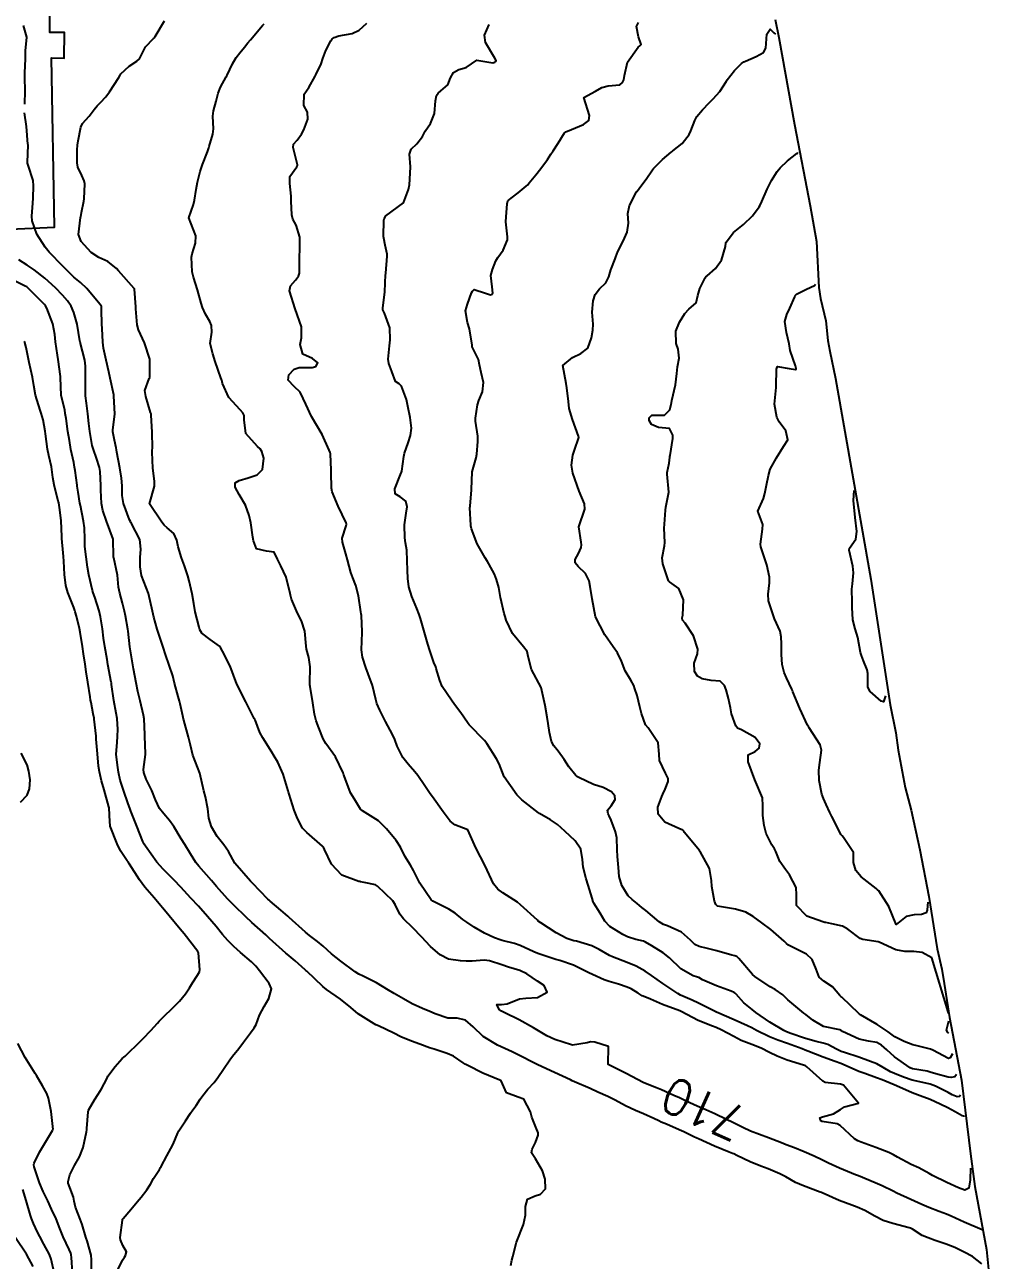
# Model space of a CAD drawing. Header units: metres. Extents: x 298520 to 308411, y 7433745 to 7450750.
# Drawn here: x 300985.5 to 301093.3, y 7447431.1 to 7447569.1 of the extents above; entities that cross this region are included whole.
import ezdxf
from ezdxf.enums import TextEntityAlignment as Align

# ---------------------------------------------------------------- set-up
doc = ezdxf.new("R2010")
doc.units = ezdxf.units.M
doc.header["$LTSCALE"] = 10
for name, color, linetype in [('Area', 45, 'Continuous'), ('Cotas', 45, 'Continuous'), ('Curvas de Nivel 1m', 11, 'Continuous'), ('Curvas de Nivel 5m', 15, 'Continuous'), ('Edificações', 30, 'Continuous')]:
    doc.layers.add(name, color=color, linetype=linetype)
doc.styles.add('Style-STANDARD', font='STANDARD.shx')

msp = doc.modelspace()

# ---------------------------------------------------------------- linework, layer by layer
at = {"layer": 'Area'}
msp.add_polyline3d([(301069.35, 7447569.73, 719.49), (301069.76, 7447567.72, 714.8), (301071.51, 7447557.98, 726.56), (301073.26, 7447548.9, 731.89), (301073.98, 7447544.93, 725.54), (301074.24, 7447539.79, 723.53), (301074.45, 7447538.57, 725.37), (301075.01, 7447536.06, 724.76), (301075.26, 7447533.85, 727.64), (301075.46, 7447532.68, 728.69), (301076.09, 7447529.6, 728.32), (301080.06, 7447507.18, 717.93), (301082.2, 7447493.16, 717.86), (301082.86, 7447490.02, 717.5), (301083.1, 7447488.09, 725.99), (301083.89, 7447483.92, 730.7), (301084.55, 7447481.38, 718.86), (301085.55, 7447476.97, 731.1), (301086.54, 7447471.72, 729.2), (301087.46, 7447465.9, 728.96), (301087.99, 7447463.63, 728.12), (301088.27, 7447462.02, 715.9), (301088.84, 7447458.2, 722.07), (301090.17, 7447451.21, 722.55), (301091.21, 7447442.98, 711.5), (301091.69, 7447439.32, 710.69), (301093, 7447432.29, 708.9), (301093.29, 7447429.3, 708.89)], dxfattribs=at)
at = {"layer": 'Curvas de Nivel 1m', "flags": 128}
for points, elevation in [([(300985.5, 7447560.25), (300985.56, 7447561.77), (300985.51, 7447563.26), (300985.51, 7447563.77), (300985.6, 7447565.33), (300985.59, 7447565.77), (300985.6, 7447566.22), (300985.73, 7447567.77), (300985.36, 7447569.05)], 709), ([(301091.19, 7447441.4), (301091.16, 7447440.07), (301091, 7447439.14), (301090.55, 7447438.93), (301089.86, 7447439.2), (301088.56, 7447439.8), (301086.96, 7447440.55), (301086.57, 7447440.77), (301085.42, 7447441.42), (301084.58, 7447441.79), (301083.05, 7447442.6), (301082.59, 7447442.89), (301082.05, 7447443.15), (301080.6, 7447443.71), (301078.96, 7447444.29), (301078.61, 7447444.43), (301078.22, 7447444.65), (301076.63, 7447446.16), (301076.28, 7447446.33), (301074.63, 7447446.61), (301074.44, 7447446.7), (301074.34, 7447447), (301074.64, 7447447.13), (301075.88, 7447447.45), (301076.65, 7447447.95), (301077.1, 7447448.22), (301078.66, 7447448.65), (301077.02, 7447450.67), (301076.68, 7447450.76), (301074.96, 7447450.97), (301074.69, 7447451.09), (301072.91, 7447452.72), (301072.7, 7447452.84), (301072.52, 7447452.91), (301070.71, 7447453.46), (301069.59, 7447453.88), (301068.73, 7447454.29), (301067.8, 7447454.78), (301066.74, 7447455.2), (301065.58, 7447455.65), (301064.75, 7447456.09), (301063.35, 7447456.83), (301062.76, 7447457.09), (301062.36, 7447457.24), (301060.77, 7447457.88), (301058.86, 7447458.89), (301058.81, 7447458.92), (301058.78, 7447458.93), (301058.72, 7447458.95), (301056.79, 7447459.66), (301055.45, 7447460.26), (301054.8, 7447460.54), (301054.52, 7447460.65), (301054.05, 7447460.94), (301053.27, 7447461.41), (301052.81, 7447461.62), (301051.85, 7447461.93), (301050.82, 7447462.24), (301050.26, 7447462.43), (301048.96, 7447463.01), (301048.82, 7447463.08), (301048.69, 7447463.15), (301046.84, 7447464.06), (301045.32, 7447464.57), (301044.85, 7447464.7), (301043.75, 7447465.07), (301043.07, 7447465.29), (301042.86, 7447465.36), (301042.38, 7447465.57), (301040.86, 7447466.25), (301040.23, 7447466.47), (301038.87, 7447466.84), (301038.65, 7447466.9), (301037.99, 7447467.13), (301036.88, 7447467.64), (301035.72, 7447468.33), (301034.9, 7447468.86), (301034.46, 7447469.18), (301033.6, 7447469.88), (301032.91, 7447470.32), (301031.12, 7447471.22), (301030.92, 7447471.38), (301029.66, 7447473.23), (301028.96, 7447474.63), (301028.62, 7447475.25), (301027.99, 7447476.26), (301027.49, 7447477.26), (301027, 7447477.99), (301025.94, 7447479.28), (301025.03, 7447480.19), (301023.26, 7447481.31), (301023.04, 7447481.5), (301022.35, 7447482.61), (301021.91, 7447483.33), (301021.22, 7447485.21), (301021.17, 7447485.34), (301021.14, 7447485.39), (301021.09, 7447485.55), (301020.23, 7447487.35), (301019.14, 7447488.83), (301018.85, 7447489.36), (301018.39, 7447490.6), (301018.08, 7447491.38), (301017.89, 7447492.1), (301017.69, 7447493.38), (301017.41, 7447495.19), (301017.38, 7447495.39), (301017.37, 7447495.54), (301017.4, 7447497.39), (301017.25, 7447498.45), (301017.01, 7447499.39), (301016.96, 7447499.7), (301016.79, 7447501.39), (301016.43, 7447502.53), (301015.99, 7447503.4), (301015.33, 7447504.97), (301015.2, 7447505.41), (301015.17, 7447505.58), (301014.71, 7447507.42), (301014.12, 7447508.67), (301013.76, 7447509.43), (301013.38, 7447510.21), (301012.52, 7447510.31), (301011.39, 7447510.57), (301011.06, 7447511.46), (301011, 7447511.87), (301010.78, 7447513.47), (301010.58, 7447514.32), (301010.18, 7447515.47), (301009.46, 7447516.66), (301009.02, 7447517.48), (301009.02, 7447517.95), (301009.48, 7447518.22), (301010.46, 7447518.5), (301011.49, 7447518.84), (301012.09, 7447519.45), (301012.23, 7447520.73), (301012.02, 7447521.45), (301011.82, 7447521.75), (301011.53, 7447522.01), (301010.22, 7447523.47), (301010.04, 7447525.01), (301010.01, 7447525.48), (301009.89, 7447525.79), (301009.58, 7447526.13), (301008.31, 7447527.49), (301007.61, 7447529.04), (301007.53, 7447529.42), (301007.5, 7447529.5), (301007.43, 7447529.69), (301006.78, 7447531.51), (301006.51, 7447532.38), (301006.24, 7447533.52), (301006.41, 7447534.79), (301006.38, 7447535.52), (301006.18, 7447536), (301005.71, 7447536.79), (301005.36, 7447537.53), (301005.23, 7447538.02), (301004.82, 7447539.54), (301004.36, 7447540.94), (301004.23, 7447541.55), (301004.14, 7447543.18), (301004.2, 7447543.55), (301004.6, 7447544.73), (301004.63, 7447545.54), (301003.83, 7447547.55), (301004.35, 7447549.04), (301004.48, 7447549.54), (301004.67, 7447550.75), (301004.8, 7447551.54), (301005.1, 7447552.74), (301005.38, 7447553.53), (301005.92, 7447554.94), (301006.07, 7447555.37), (301006.11, 7447555.52), (301006.54, 7447556.91), (301006.6, 7447557.51), (301006.54, 7447558.94), (301006.6, 7447559.51), (301006.9, 7447560.6), (301007.13, 7447561.51), (301007.37, 7447562.15), (301008.02, 7447563.33), (301008.08, 7447563.44), (301008.11, 7447563.5), (301008.74, 7447564.79), (301009.14, 7447565.49), (301009.53, 7447566.01), (301010.06, 7447566.65), (301010.44, 7447567.11), (301010.74, 7447567.47), (301012.09, 7447569.06), (301012.28, 7447569.25)], 711), ([(301090.5, 7447447.23), (301090.47, 7447447.19), (301090.42, 7447447.18), (301090.28, 7447447.24), (301089.49, 7447447.68), (301088.66, 7447448.11), (301087.81, 7447448.54), (301086.67, 7447449.06), (301085.57, 7447449.46), (301084.68, 7447449.79), (301082.91, 7447450.6), (301082.68, 7447450.7), (301081.31, 7447451.24), (301080.69, 7447451.49), (301079.38, 7447451.96), (301078.7, 7447452.2), (301077.65, 7447452.66), (301076.71, 7447453.07), (301076.07, 7447453.32), (301074.72, 7447453.79), (301073, 7447454.45), (301072.73, 7447454.56), (301072.37, 7447454.72), (301070.74, 7447455.33), (301069.67, 7447455.69), (301068.75, 7447456.07), (301067.29, 7447456.78), (301066.76, 7447457.05), (301066.29, 7447457.27), (301064.77, 7447457.95), (301062.81, 7447458.81), (301062.78, 7447458.82), (301062.74, 7447458.84), (301060.79, 7447459.83), (301060.09, 7447460.16), (301058.8, 7447460.72), (301058.48, 7447460.89), (301056.81, 7447462.01), (301055.54, 7447462.92), (301054.83, 7447463.41), (301053.84, 7447463.94), (301052.84, 7447464.37), (301051.2, 7447464.98), (301050.85, 7447465.13), (301049.68, 7447465.81), (301048.87, 7447466.24), (301047.16, 7447466.74), (301046.87, 7447466.8), (301046.07, 7447467.04), (301044.88, 7447467.69), (301043.17, 7447468.8), (301042.9, 7447468.98), (301042.79, 7447469.08), (301040.92, 7447470.82), (301040.56, 7447471.1), (301038.93, 7447472.14), (301038.36, 7447472.55), (301037.9, 7447473.14), (301036.97, 7447475.15), (301035.9, 7447477.16), (301035.02, 7447479.17), (301033.56, 7447479.73), (301033.03, 7447480.15), (301032.26, 7447481.21), (301031.06, 7447482.89), (301030.81, 7447483.22), (301030.2, 7447484.1), (301029.44, 7447485.24), (301029.1, 7447485.67), (301028.36, 7447486.51), (301027.76, 7447487.26), (301027.13, 7447488.54), (301026.85, 7447489.27), (301026.59, 7447489.84), (301025.82, 7447491.28), (301025.18, 7447492.56), (301024.87, 7447493.29), (301024.74, 7447493.74), (301024.36, 7447495.3), (301023.9, 7447496.63), (301023.64, 7447497.31), (301023.25, 7447498.49), (301023.13, 7447499.31), (301023.22, 7447501.25), (301023.22, 7447501.31), (301023.13, 7447503.14), (301023.11, 7447503.31), (301023.08, 7447503.54), (301022.8, 7447505.32), (301022.49, 7447506.47), (301022.16, 7447507.33), (301021.96, 7447507.93), (301021.58, 7447509.34), (301021.38, 7447510.01), (301021.01, 7447511.34), (301020.99, 7447511.76), (301021.42, 7447513.16), (301021.45, 7447513.34), (301021.42, 7447513.47), (301020.55, 7447515.35), (301019.88, 7447516.95), (301019.78, 7447517.36), (301019.75, 7447519.1), (301019.75, 7447519.36), (301019.67, 7447521.21), (301019.62, 7447521.36), (301019.53, 7447521.59), (301018.73, 7447523.37), (301017.57, 7447525.38), (301016.93, 7447526.74), (301016.63, 7447527.39), (301016.3, 7447528.1), (301015.61, 7447528.71), (301014.96, 7447529.42), (301015.03, 7447530.01), (301015.63, 7447530.66), (301016.19, 7447530.84), (301017.63, 7447530.84), (301018.04, 7447530.97), (301018.25, 7447531.37), (301017.65, 7447531.85), (301016.57, 7447532.32), (301016.29, 7447533.4), (301016.43, 7447534.16), (301016.45, 7447535.4), (301015.71, 7447537.41), (301015.1, 7447539.42), (301015.2, 7447539.96), (301015.75, 7447540.62), (301016.11, 7447541.05), (301016.2, 7447541.4), (301016.21, 7447541.85), (301016.21, 7447543.4), (301016.25, 7447543.86), (301016.25, 7447545.4), (301015.82, 7447546.74), (301015.47, 7447547.41), (301015.35, 7447547.91), (301015.28, 7447549.42), (301015.28, 7447549.99), (301015.14, 7447551.42), (301015.12, 7447552.19), (301015.9, 7447553.27), (301015.97, 7447553.41), (301015.98, 7447553.48), (301015.91, 7447553.8), (301015.5, 7447555.41), (301015.53, 7447555.81), (301015.94, 7447556.25), (301016.45, 7447556.9), (301016.71, 7447557.4), (301017.16, 7447558.59), (301017.09, 7447559.39), (301016.7, 7447560.12), (301016.73, 7447561.4), (301017.26, 7447562.13), (301017.95, 7447563.38), (301018.02, 7447563.53), (301018.63, 7447564.78), (301018.82, 7447565.37), (301019.15, 7447566.27), (301019.71, 7447567.36), (301019.86, 7447567.58), (301020.08, 7447567.73), (301020.62, 7447567.9), (301022.08, 7447568.17), (301022.89, 7447568.52), (301023.74, 7447569.31)], 712), ([(301090.06, 7447449.54), (301089.95, 7447449.38), (301089.72, 7447449.35), (301089.15, 7447449.58), (301088.68, 7447449.82), (301087.28, 7447450.54), (301086.69, 7447450.76), (301085.2, 7447451.09), (301084.69, 7447451.22), (301083.72, 7447451.57), (301082.7, 7447451.98), (301082.26, 7447452.16), (301081.42, 7447452.62), (301080.71, 7447453.05), (301080.03, 7447453.32), (301078.72, 7447453.77), (301077.1, 7447454.29), (301076.73, 7447454.43), (301076.23, 7447454.68), (301075.25, 7447455.2), (301074.74, 7447455.34), (301073.93, 7447455.52), (301072.74, 7447455.89), (301071.01, 7447456.48), (301070.75, 7447456.57), (301070.62, 7447456.61), (301070.34, 7447456.75), (301068.77, 7447457.68), (301067.2, 7447458.79), (301066.79, 7447459.12), (301065.86, 7447459.87), (301065.02, 7447460.82), (301064.91, 7447460.93), (301064.8, 7447461.01), (301064.46, 7447461.17), (301062.81, 7447461.74), (301061.25, 7447462.42), (301060.82, 7447462.68), (301060.69, 7447462.73), (301060.2, 7447462.87), (301058.83, 7447463.66), (301057.56, 7447464.9), (301056.86, 7447465.43), (301055.57, 7447466.22), (301054.87, 7447466.64), (301054.66, 7447466.73), (301053.8, 7447466.95), (301052.88, 7447467.25), (301052.36, 7447467.48), (301050.89, 7447468.4), (301050.34, 7447468.99), (301049.8, 7447469.88), (301049.09, 7447471.01), (301049.04, 7447471.13), (301048.93, 7447471.57), (301048.47, 7447473.01), (301048.24, 7447473.73), (301047.9, 7447475.02), (301047.83, 7447475.87), (301047.64, 7447477.02), (301047.01, 7447477.97), (301045.88, 7447479.04), (301045.03, 7447479.78), (301044.27, 7447480.29), (301043.04, 7447481), (301042.93, 7447481.08), (301041.06, 7447482.54), (301040.49, 7447483.11), (301039.09, 7447485.12), (301038.54, 7447486.56), (301038.23, 7447487.13), (301037.14, 7447488.82), (301036.89, 7447489.15), (301035.16, 7447490.93), (301035.05, 7447491.06), (301034.97, 7447491.17), (301034.24, 7447492.25), (301033.55, 7447493.19), (301033.19, 7447493.67), (301032.17, 7447495.21), (301031.88, 7447495.87), (301031.49, 7447497.22), (301031.43, 7447497.41), (301031.24, 7447497.9), (301030.77, 7447499.22), (301030.56, 7447499.93), (301030.19, 7447501.23), (301029.75, 7447502.79), (301029.59, 7447503.24), (301029.31, 7447503.92), (301028.76, 7447505.25), (301028.42, 7447506.33), (301028.3, 7447507.26), (301028.29, 7447508.19), (301028.25, 7447509.26), (301028.19, 7447510.45), (301028.07, 7447511.26), (301027.97, 7447511.82), (301027.95, 7447513.26), (301028.14, 7447514.56), (301028.26, 7447515.26), (301028.11, 7447515.91), (301027.46, 7447516.38), (301026.92, 7447516.72), (301026.86, 7447517.27), (301027.49, 7447518.88), (301027.62, 7447519.14), (301027.65, 7447519.26), (301027.88, 7447520.89), (301027.96, 7447521.26), (301028.35, 7447522.43), (301028.63, 7447523.25), (301028.74, 7447524.06), (301028.59, 7447525.25), (301028.32, 7447526.52), (301028.15, 7447527.25), (301027.61, 7447528.74), (301027.36, 7447529.02), (301026.94, 7447529.27), (301026.53, 7447530.38), (301026.2, 7447531.28), (301026.13, 7447531.76), (301026.25, 7447533.28), (301026.33, 7447533.94), (301026.29, 7447535.28), (301025.71, 7447536.93), (301025.54, 7447537.29), (301025.52, 7447537.48), (301025.73, 7447539.29), (301025.83, 7447541.22), (301025.84, 7447541.29), (301025.86, 7447541.38), (301026.02, 7447543.29), (301026.01, 7447543.51), (301025.8, 7447544.52), (301025.63, 7447545.29), (301025.61, 7447545.49), (301025.63, 7447547.29), (301025.67, 7447547.46), (301025.84, 7447547.78), (301027.85, 7447549.26), (301028.4, 7447550.73), (301028.5, 7447551.25), (301028.59, 7447552.56), (301028.61, 7447553.25), (301028.5, 7447554.67), (301028.69, 7447555.25), (301029.33, 7447555.85), (301029.94, 7447556.64), (301030.15, 7447557.04), (301030.26, 7447557.24), (301030.85, 7447558.11), (301031.31, 7447559.22), (301031.41, 7447560.64), (301031.53, 7447561.22), (301031.71, 7447561.5), (301032, 7447561.74), (301032.78, 7447562.44), (301033.1, 7447563.2), (301033.42, 7447563.81), (301034.03, 7447564.14), (301034.84, 7447564.38), (301036.04, 7447565.17), (301037.8, 7447564.9), (301038.04, 7447564.95), (301038.15, 7447565.03), (301038.18, 7447565.14), (301038.05, 7447565.42), (301037, 7447567.16), (301036.89, 7447567.97), (301037.39, 7447569.15)], 713), ([(301089.63, 7447451.86), (301089.43, 7447451.58), (301089.03, 7447451.5), (301088.69, 7447451.57), (301087.31, 7447451.93), (301086.7, 7447452.12), (301086.35, 7447452.21), (301084.7, 7447452.49), (301084.46, 7447452.58), (301082.72, 7447453.84), (301081.84, 7447454.61), (301081.25, 7447455.13), (301080.74, 7447455.41), (301079.8, 7447455.58), (301078.74, 7447455.81), (301076.9, 7447456.67), (301076.75, 7447456.76), (301076.6, 7447456.83), (301074.76, 7447457.21), (301073.57, 7447457.92), (301072.78, 7447458.55), (301072.58, 7447458.72), (301070.8, 7447460.21), (301070.52, 7447460.46), (301070.23, 7447460.75), (301069.38, 7447461.33), (301068.81, 7447461.63), (301067.08, 7447462.79), (301066.83, 7447463.02), (301065.3, 7447464.81), (301065.07, 7447465.04), (301064.86, 7447465.11), (301064.51, 7447465.17), (301062.86, 7447465.65), (301061.79, 7447465.93), (301060.87, 7447466.16), (301060.39, 7447466.39), (301059.89, 7447466.87), (301058.89, 7447467.76), (301057.35, 7447468.45), (301056.9, 7447468.62), (301056.41, 7447468.91), (301054.92, 7447470.18), (301054.48, 7447470.5), (301053.93, 7447470.94), (301053.39, 7447471.42), (301052.93, 7447471.82), (301052.22, 7447472.97), (301051.95, 7447473.98), (301051.87, 7447474.97), (301051.75, 7447476.21), (301051.71, 7447476.97), (301051.67, 7447478.31), (301051.52, 7447478.98), (301051.04, 7447480.28), (301050.81, 7447480.75), (301050.69, 7447480.98), (301050.64, 7447481.39), (301051.05, 7447481.87), (301051.47, 7447482.56), (301051.46, 7447482.98), (301051.07, 7447483.45), (301050.16, 7447483.9), (301049.08, 7447484.25), (301047.42, 7447485.03), (301047.22, 7447485.15), (301047.1, 7447485.26), (301046.31, 7447486.24), (301045.79, 7447487.04), (301045.12, 7447487.99), (301044.65, 7447488.58), (301044.39, 7447489.06), (301044.16, 7447490.07), (301043.99, 7447491.07), (301043.88, 7447491.78), (301043.68, 7447493.07), (301043.21, 7447495.08), (301042.13, 7447497.09), (301041.78, 7447498.56), (301041.64, 7447499.1), (301041.26, 7447499.65), (301040.02, 7447501.11), (301039.3, 7447502.63), (301039.19, 7447503.01), (301039.15, 7447503.12), (301039.08, 7447503.35), (301038.69, 7447505.13), (301038.47, 7447506.25), (301038.24, 7447507.14), (301037.99, 7447507.77), (301037.37, 7447508.9), (301037.23, 7447509.15), (301036.97, 7447509.56), (301036.05, 7447511.16), (301035.42, 7447512.81), (301035.36, 7447513.17), (301035.36, 7447513.24), (301035.26, 7447515.17), (301035.27, 7447515.36), (301035.42, 7447517.17), (301035.42, 7447517.22), (301035.49, 7447519.17), (301035.94, 7447520.74), (301036.01, 7447521.17), (301036.14, 7447522.56), (301036.14, 7447523.16), (301035.88, 7447524.84), (301035.88, 7447525.17), (301036.09, 7447526.66), (301036.24, 7447527.16), (301036.65, 7447528.11), (301036.77, 7447529.16), (301036.51, 7447530.28), (301036.33, 7447531.16), (301036.21, 7447531.72), (301035.66, 7447532.87), (301035.52, 7447533.17), (301035.49, 7447533.35), (301035.2, 7447535.17), (301034.99, 7447535.88), (301034.77, 7447537.18), (301034.97, 7447537.93), (301035.45, 7447539.17), (301035.53, 7447539.38), (301035.74, 7447539.56), (301037.01, 7447539.15), (301037.56, 7447538.97), (301037.73, 7447539.03), (301037.79, 7447539.08), (301037.81, 7447539.14), (301037.74, 7447539.86), (301037.59, 7447541.14), (301037.77, 7447541.8), (301038.15, 7447542.77), (301038.37, 7447543.13), (301038.98, 7447543.94), (301039.46, 7447545.12), (301039.47, 7447545.46), (301039.26, 7447547.13), (301039.3, 7447547.67), (301039.4, 7447549.12), (301039.51, 7447549.47), (301039.86, 7447549.78), (301040.63, 7447550.35), (301041.54, 7447551.1), (301041.71, 7447551.27), (301041.88, 7447551.47), (301042.61, 7447552.37), (301043.17, 7447553.08), (301043.91, 7447554.09), (301044.31, 7447554.68), (301044.55, 7447555.06), (301045.1, 7447555.9), (301045.84, 7447557.05), (301045.89, 7447557.12), (301045.95, 7447557.17), (301046.16, 7447557.25), (301047.96, 7447558.01), (301048.54, 7447558.44), (301048.63, 7447559.01), (301047.99, 7447561.02), (301049.3, 7447561.72), (301050.01, 7447562.12), (301050.7, 7447562.3), (301052.01, 7447562.44), (301052.31, 7447562.68), (301052.45, 7447562.97), (301052.53, 7447563.48), (301052.88, 7447564.97), (301054.06, 7447566.63), (301054.24, 7447566.77), (301054.38, 7447566.95), (301054.08, 7447567.78), (301053.88, 7447568.95), (301054.1, 7447569.39)], 714), ([(301092.45, 7447430.71), (301091.42, 7447431.53), (301090.47, 7447432.01), (301089.44, 7447432.52), (301088.48, 7447432.88), (301087.24, 7447433.31), (301086.48, 7447433.59), (301085.79, 7447433.87), (301084.71, 7447434.58), (301084.56, 7447434.65), (301084.49, 7447434.67), (301084.35, 7447434.72), (301082.5, 7447435.22), (301081.44, 7447435.55), (301080.51, 7447436.02), (301079.39, 7447436.64), (301078.52, 7447437.02), (301077.94, 7447437.24), (301076.53, 7447437.79), (301074.63, 7447438.61), (301074.54, 7447438.65), (301074.41, 7447438.7), (301072.55, 7447439.4), (301071.62, 7447439.8), (301070.56, 7447440.4), (301069.89, 7447440.76), (301068.57, 7447441.3), (301067.75, 7447441.61), (301066.58, 7447442.08), (301065.07, 7447442.81), (301064.75, 7447442.97), (301064.6, 7447443.04), (301064.23, 7447443.19), (301062.6, 7447443.85), (301060.81, 7447444.66), (301060.61, 7447444.74), (301060.53, 7447444.78), (301060.35, 7447444.86), (301059.16, 7447445.43), (301058.62, 7447445.68), (301057.24, 7447446.29), (301056.63, 7447446.54), (301056.37, 7447446.66), (301055.8, 7447446.92), (301054.64, 7447447.45), (301053.76, 7447447.84), (301052.65, 7447448.35), (301051.47, 7447448.97), (301050.67, 7447449.38), (301049.56, 7447449.88), (301048.68, 7447450.27), (301046.94, 7447451.03), (301046.68, 7447451.14), (301046.48, 7447451.24), (301044.7, 7447452.06), (301042.86, 7447452.93), (301042.71, 7447453.01), (301042.56, 7447453.08), (301040.72, 7447454.02), (301039.99, 7447454.38), (301038.73, 7447454.95), (301038.33, 7447455.13), (301036.74, 7447456.08), (301035.6, 7447457.16), (301034.76, 7447457.92), (301033.82, 7447458.13), (301032.77, 7447458.16), (301031.37, 7447458.61), (301030.78, 7447458.88), (301029.94, 7447459.23), (301028.79, 7447459.76), (301027.83, 7447460.29), (301026.8, 7447460.9), (301026.17, 7447461.28), (301024.81, 7447462.08), (301023.31, 7447462.83), (301022.83, 7447463.07), (301022.43, 7447463.32), (301020.84, 7447464.52), (301019.79, 7447465.35), (301018.86, 7447466.17), (301018.22, 7447466.72), (301017.33, 7447467.38), (301016.88, 7447467.74), (301015.06, 7447469.41), (301014.9, 7447469.55), (301014.12, 7447470.21), (301012.92, 7447471.22), (301012.81, 7447471.32), (301012.69, 7447471.43), (301010.95, 7447473.24), (301010.74, 7447473.46), (301008.97, 7447475.48), (301008.27, 7447476.78), (301007.76, 7447477.5), (301007.01, 7447478.46), (301006.37, 7447479.52), (301006.07, 7447480.49), (301005.97, 7447481.52), (301005.7, 7447482.88), (301005.53, 7447483.53), (301005.09, 7447485.53), (301004.29, 7447487.54), (301004.02, 7447488.65), (301003.81, 7447489.54), (301003.28, 7447491.43), (301003.25, 7447491.55), (301003.17, 7447491.94), (301002.88, 7447493.26), (301002.81, 7447493.56), (301002.66, 7447494.09), (301002.25, 7447495.56), (301002.04, 7447496.38), (301001.66, 7447497.57), (301001.25, 7447498.77), (301000.97, 7447499.58), (301000.81, 7447500.05), (301000.32, 7447501.59), (300999.95, 7447502.94), (300999.79, 7447503.6), (300999.33, 7447505.6), (300998.57, 7447507.61), (300998.42, 7447508.56), (300998.42, 7447509.61), (300998.48, 7447510.53), (300998.37, 7447511.61), (300997.42, 7447513.42), (300997.35, 7447513.54), (300997.31, 7447513.62), (300997.23, 7447513.82), (300996.54, 7447515.63), (300996.38, 7447516.56), (300996.38, 7447517.64), (300996.33, 7447518.49), (300996.14, 7447519.64), (300995.8, 7447521.37), (300995.76, 7447521.65), (300995.73, 7447521.85), (300995.53, 7447522.71), (300995.34, 7447523.65), (300995.34, 7447523.86), (300995.57, 7447525.65), (300995.47, 7447527.65), (300995.45, 7447527.8), (300995.04, 7447529.66), (300994.91, 7447530.37), (300994.62, 7447531.66), (300994.31, 7447533.01), (300994.23, 7447533.66), (300994.16, 7447535.19), (300994.12, 7447535.67), (300994.09, 7447537.28), (300994.07, 7447537.67), (300993.94, 7447537.89), (300993.72, 7447538.14), (300992.46, 7447539.68), (300991.74, 7447540.33), (300991, 7447540.94), (300990.21, 7447541.71), (300990, 7447541.95), (300989.77, 7447542.18), (300988.25, 7447543.74), (300987.79, 7447544.28), (300986.87, 7447545.75), (300986.35, 7447547.23), (300986.31, 7447547.76), (300986.41, 7447549.19), (300986.46, 7447549.75), (300986.5, 7447551.13), (300986.43, 7447551.75), (300985.9, 7447553.46), (300985.82, 7447553.68), (300985.81, 7447553.76), (300985.88, 7447555.71), (300985.88, 7447555.76), (300985.87, 7447555.81), (300985.7, 7447557.76), (300985.49, 7447559.29)], 709), ([(301088.76, 7447458.66), (301088.71, 7447458.84), (301086.86, 7447464.87), (301085.79, 7447465.49), (301084.86, 7447465.6), (301083.85, 7447465.6), (301082.86, 7447465.78), (301080.99, 7447466.62), (301080.87, 7447466.66), (301079.16, 7447466.93), (301078.88, 7447467.06), (301077.49, 7447468.07), (301076.9, 7447468.42), (301075.69, 7447468.69), (301075.03, 7447468.82), (301074.9, 7447468.85), (301074.71, 7447468.89), (301072.91, 7447469.53), (301071.75, 7447470.73), (301071.75, 7447471.92), (301071.71, 7447472.73), (301070.96, 7447474.17), (301070.52, 7447474.75), (301069.89, 7447475.66), (301069.43, 7447476.76), (301069.29, 7447477.06), (301069, 7447477.51), (301068.36, 7447478.78), (301068.12, 7447479.68), (301067.98, 7447480.78), (301067.97, 7447481.86), (301067.96, 7447482.78), (301067.09, 7447484.79), (301066.36, 7447486.8), (301066.35, 7447487.57), (301067.12, 7447487.94), (301067.59, 7447488.32), (301067.67, 7447488.78), (301067.14, 7447489.51), (301065.6, 7447490.36), (301065.16, 7447490.56), (301064.97, 7447490.81), (301064.49, 7447492.13), (301064.36, 7447492.82), (301064.16, 7447493.87), (301063.89, 7447494.83), (301063.7, 7447495.32), (301063.22, 7447495.81), (301062.22, 7447495.86), (301061.22, 7447496.04), (301060.7, 7447496.34), (301060.35, 7447496.87), (301060.3, 7447497.82), (301060.67, 7447498.87), (301060.74, 7447499.39), (301060.25, 7447500.87), (301059.3, 7447502.28), (301059.02, 7447502.6), (301058.98, 7447502.88), (301059.04, 7447503.16), (301059.13, 7447504.88), (301058.6, 7447506.15), (301057.57, 7447506.91), (301057.45, 7447507), (301057.36, 7447507.22), (301056.81, 7447508.92), (301056.74, 7447509.56), (301056.99, 7447510.91), (301057.03, 7447511.29), (301056.98, 7447512.91), (301057, 7447513.34), (301057.12, 7447514.91), (301057.13, 7447515.23), (301057.47, 7447516.91), (301057.31, 7447518.91), (301057.31, 7447519.1), (301057.51, 7447520.14), (301057.61, 7447520.82), (301057.61, 7447520.91), (301057.63, 7447521.02), (301057.93, 7447522.9), (301057.92, 7447523.28), (301057.55, 7447524.04), (301056.34, 7447524.14), (301055.56, 7447524.48), (301055.3, 7447524.93), (301055.29, 7447525.21), (301055.57, 7447525.51), (301056.99, 7447525.5), (301057.58, 7447526.12), (301057.74, 7447526.76), (301057.77, 7447526.91), (301057.83, 7447527.14), (301058.23, 7447528.9), (301058.36, 7447530.18), (301058.44, 7447530.9), (301058.65, 7447531.89), (301058.53, 7447532.9), (301058.29, 7447533.52), (301058.25, 7447534.9), (301058.68, 7447535.91), (301059.29, 7447536.89), (301059.72, 7447537.35), (301060.52, 7447538.08), (301060.73, 7447538.87), (301060.93, 7447539.68), (301061.54, 7447540.86), (301061.63, 7447540.99), (301061.76, 7447541.1), (301062.71, 7447541.91), (301063.36, 7447542.84), (301063.8, 7447544.36), (301063.85, 7447544.78), (301063.88, 7447544.83), (301064.71, 7447545.93), (301065.83, 7447546.81), (301066.85, 7447547.79), (301067.59, 7447548.79), (301067.68, 7447548.97), (301067.86, 7447549.4), (301068.47, 7447550.78), (301068.94, 7447551.72), (301069.59, 7447552.76), (301069.91, 7447553.17), (301070.73, 7447553.94), (301071.8, 7447554.74), (301071.87, 7447554.8), (301071.88, 7447554.82), (301071.89, 7447554.85), (301071.89, 7447554.88), (301071.89, 7447554.88)], 716), ([(301039.83, 7447430.5), (301039.95, 7447431.11), (301040.05, 7447431.51), (301040.47, 7447433.1), (301041.25, 7447435.09), (301041.47, 7447436.12), (301041.48, 7447437.09), (301041.69, 7447437.93), (301042.53, 7447438.28), (301043.14, 7447438.47), (301043.69, 7447439.07), (301043.65, 7447440.16), (301043.36, 7447441.07), (301042.58, 7447442.43), (301042.15, 7447443.08), (301042.2, 7447443.49), (301042.6, 7447444.25), (301042.87, 7447445.08), (301042.87, 7447445.33), (301042.62, 7447445.98), (301042.16, 7447447.08), (301042.04, 7447447.69), (301041.28, 7447449.09), (301040.66, 7447449.3), (301039.36, 7447449.81), (301038.73, 7447451.13), (301038.68, 7447451.17), (301038.61, 7447451.2), (301036.7, 7447452.01), (301035.04, 7447452.84), (301034.71, 7447453.02), (301034.51, 7447453.17), (301033.42, 7447453.89), (301032.72, 7447454.2), (301031.26, 7447454.68), (301030.73, 7447454.84), (301029.67, 7447455.23), (301028.74, 7447455.58), (301027.54, 7447456.05), (301026.74, 7447456.46), (301025.03, 7447457.29), (301024.75, 7447457.4), (301024.55, 7447457.5), (301022.77, 7447458.62), (301021.96, 7447459.33), (301020.79, 7447460.28), (301019.24, 7447461.36), (301018.81, 7447461.7), (301017.04, 7447463.39), (301016.93, 7447463.48), (301016.83, 7447463.56), (301015.71, 7447464.54), (301014.85, 7447465.28), (301014.7, 7447465.41), (301012.87, 7447467.03), (301012.66, 7447467.23), (301012.44, 7447467.44), (301010.89, 7447468.83), (301010.21, 7447469.47), (301008.92, 7447470.74), (301008.54, 7447471.11), (301008.18, 7447471.49), (301006.94, 7447472.85), (301006.36, 7447473.52), (301004.97, 7447475.11), (301004.64, 7447475.53), (301004.03, 7447476.49), (301003.4, 7447477.55), (301003, 7447478.19), (301002.15, 7447479.56), (301001.69, 7447480.23), (301001.04, 7447480.98), (301000.57, 7447481.58), (301000.11, 7447482.54), (300999.71, 7447483.59), (300999.09, 7447484.83), (300998.8, 7447485.6), (300998.78, 7447485.92), (300998.99, 7447487.6), (300998.99, 7447487.72), (300998.93, 7447489.6), (300998.92, 7447489.82), (300998.85, 7447491.6), (300998.79, 7447491.98), (300998.39, 7447493.61), (300998.15, 7447494.65), (300997.95, 7447495.61), (300997.67, 7447497.17), (300997.6, 7447497.62), (300997.26, 7447499.62), (300997.05, 7447501.39), (300997.02, 7447501.62), (300996.76, 7447503.09), (300996.65, 7447503.63), (300996.42, 7447504.53), (300996.12, 7447505.64), (300996, 7447506.3), (300995.86, 7447507.64), (300995.45, 7447509.58), (300995.44, 7447509.65), (300995.44, 7447509.71), (300995.4, 7447511.65), (300994.63, 7447513.66), (300994.22, 7447514.88), (300994.07, 7447515.66), (300994, 7447517.13), (300994, 7447517.66), (300993.94, 7447519.22), (300993.85, 7447519.67), (300993.51, 7447520.72), (300993.18, 7447521.67), (300993.06, 7447522.14), (300992.77, 7447523.68), (300992.66, 7447524.58), (300992.56, 7447525.68), (300992.4, 7447526.87), (300992.31, 7447527.68), (300992.28, 7447529.01), (300992.3, 7447529.68), (300992.3, 7447531.01), (300992.21, 7447531.68), (300991.7, 7447533.66), (300991.69, 7447533.69), (300991.67, 7447533.84), (300991.36, 7447535.7), (300991.01, 7447537), (300990.69, 7447537.71), (300990.28, 7447538.28), (300989.72, 7447538.91), (300988.94, 7447539.73), (300987.75, 7447540.81), (300986.56, 7447541.75), (300985.77, 7447542.29), (300984.86, 7447542.86)], 708), ([(300995.95, 7447430.11), (300996.44, 7447431.1), (300996.64, 7447431.43), (300996.75, 7447431.63), (300996.88, 7447432.05), (300996.46, 7447432.75), (300996.2, 7447433.36), (300996.18, 7447433.63), (300996.42, 7447435.56), (300996.43, 7447435.63), (300996.44, 7447435.68), (300996.49, 7447435.76), (300997.35, 7447436.78), (300998.08, 7447437.61), (300998.53, 7447438.13), (300999.16, 7447438.97), (300999.55, 7447439.59), (300999.91, 7447440.23), (301000.56, 7447441.23), (301000.69, 7447441.45), (301000.76, 7447441.58), (301001.37, 7447442.78), (301001.84, 7447443.57), (301002.1, 7447444.07), (301002.61, 7447445.33), (301002.73, 7447445.56), (301003.48, 7447446.69), (301004.04, 7447447.54), (301004.29, 7447447.89), (301004.65, 7447448.4), (301005.1, 7447449.08), (301005.42, 7447449.52), (301005.98, 7447450.2), (301006.68, 7447450.97), (301007.1, 7447451.5), (301007.73, 7447452.46), (301008.41, 7447453.48), (301008.72, 7447453.89), (301009.43, 7447454.76), (301009.97, 7447455.47), (301010.29, 7447455.91), (301010.74, 7447456.5), (301011.15, 7447457.06), (301011.35, 7447457.45), (301011.75, 7447458.47), (301012.26, 7447459.45), (301012.79, 7447460.33), (301013.07, 7447461.43), (301012.81, 7447462.03), (301011.73, 7447463.45), (301011.33, 7447463.94), (301010.84, 7447464.42), (301009.62, 7447465.47), (301008.86, 7447466.16), (301008.21, 7447466.83), (301007.62, 7447467.5), (301006.89, 7447468.4), (301005.94, 7447469.52), (301004.91, 7447470.66), (301004.08, 7447471.54), (301002.94, 7447472.79), (301002.22, 7447473.56), (301001.57, 7447474.19), (301000.96, 7447474.79), (301000.28, 7447475.59), (300998.99, 7447477.36), (300998.85, 7447477.6), (300998.72, 7447477.88), (300998.02, 7447479.61), (300997.36, 7447481.29), (300997.24, 7447481.62), (300997.05, 7447482.1), (300996.54, 7447483.63), (300996.18, 7447484.73), (300995.97, 7447485.64), (300995.86, 7447486.4), (300995.74, 7447487.64), (300995.83, 7447488.94), (300995.89, 7447489.64), (300995.9, 7447490.38), (300995.83, 7447491.64), (300995.74, 7447492.22), (300995.47, 7447493.65), (300995.21, 7447495.44), (300995.19, 7447495.65), (300995.18, 7447495.68), (300994.79, 7447497.65), (300994.7, 7447498.2), (300994.47, 7447499.66), (300994.32, 7447500.61), (300994.18, 7447501.66), (300993.98, 7447502.98), (300993.82, 7447503.66), (300993.33, 7447505.18), (300993.16, 7447505.67), (300993.09, 7447505.92), (300992.66, 7447507.68), (300992.51, 7447508.54), (300992.36, 7447509.68), (300992.24, 7447510.83), (300992.21, 7447511.68), (300992.18, 7447512.92), (300992.08, 7447513.68), (300991.72, 7447515.42), (300991.66, 7447515.69), (300991.47, 7447516.93), (300991.37, 7447517.59), (300991.35, 7447517.69), (300991.13, 7447519.33), (300991.08, 7447519.7), (300990.98, 7447520.22), (300990.67, 7447521.7), (300990.5, 7447522.68), (300990.34, 7447523.71), (300990.13, 7447525.15), (300990.04, 7447525.71), (300989.97, 7447526.11), (300989.59, 7447527.72), (300989.5, 7447529.72), (300989.49, 7447529.84), (300989.23, 7447531.72), (300989.16, 7447532.21), (300988.95, 7447533.73), (300988.87, 7447534.53), (300988.65, 7447535.73), (300987.98, 7447537.47), (300987.83, 7447537.74), (300987.71, 7447537.89), (300985.85, 7447539.76), (300985.73, 7447539.85), (300985.56, 7447539.94), (300983.75, 7447540.83)], 707), ([(301086.41, 7447471.11), (301086.38, 7447470.7), (301086.36, 7447470.22), (301086.24, 7447469.91), (301085.73, 7447469.74), (301084.91, 7447469.68), (301083.99, 7447469.51), (301082.89, 7447468.6), (301082.07, 7447470.61), (301080.94, 7447472.38), (301080.82, 7447472.5), (301080.65, 7447472.62), (301078.96, 7447473.93), (301078.38, 7447474.66), (301078.11, 7447475.53), (301078.12, 7447476.66), (301077.01, 7447478.34), (301076.85, 7447478.51), (301076.72, 7447478.67), (301076.4, 7447479.3), (301075.7, 7447480.69), (301075.48, 7447481.13), (301075.06, 7447482), (301074.75, 7447482.7), (301074.58, 7447483.19), (301074.27, 7447484.71), (301074.26, 7447485.85), (301074.36, 7447486.7), (301074.53, 7447488.1), (301074.39, 7447488.7), (301073.16, 7447490.6), (301073.09, 7447490.72), (301072.99, 7447490.89), (301072.13, 7447492.73), (301071.35, 7447494.6), (301071.29, 7447494.74), (301071.21, 7447494.91), (301070.63, 7447496.16), (301070.37, 7447496.75), (301070.16, 7447497.67), (301070.09, 7447498.76), (301070.06, 7447499.96), (301070.03, 7447500.76), (301069.92, 7447501.39), (301069.3, 7447502.77), (301068.63, 7447504.78), (301068.6, 7447505.52), (301068.73, 7447506.78), (301068.72, 7447507.42), (301068.43, 7447508.78), (301067.95, 7447510.23), (301067.77, 7447510.79), (301067.74, 7447511.12), (301067.94, 7447512.78), (301067.97, 7447513.32), (301067.44, 7447514.79), (301068.05, 7447516.19), (301068.21, 7447516.78), (301068.41, 7447517.7), (301068.63, 7447518.77), (301068.8, 7447519.48), (301069.52, 7447520.76), (301070.28, 7447522.01), (301070.77, 7447522.75), (301070.55, 7447523.75), (301069.83, 7447524.76), (301069.57, 7447525.28), (301069.3, 7447526.76), (301069.47, 7447528.62), (301069.49, 7447528.76), (301069.53, 7447530.66), (301069.54, 7447530.76), (301069.64, 7447530.96), (301070.92, 7447530.75), (301071.63, 7447530.63), (301071.72, 7447530.65), (301071.71, 7447530.74), (301071.64, 7447531.03), (301071.06, 7447532.75), (301070.92, 7447533.5), (301070.62, 7447534.75), (301070.46, 7447536), (301070.67, 7447536.75), (301071.01, 7447537.46), (301071.55, 7447538.74), (301071.61, 7447538.87), (301071.74, 7447539.05), (301072.88, 7447539.59), (301073.75, 7447540.02), (301073.86, 7447540.14)], 717), ([(300992.96, 7447429.67), (300992.98, 7447431.13), (300992.92, 7447431.67), (300992.47, 7447433.28), (300992.37, 7447433.57), (300992.33, 7447433.67), (300991.91, 7447435.1), (300991.71, 7447435.68), (300991.19, 7447437.01), (300991.02, 7447437.69), (300990.96, 7447438.13), (300990.54, 7447439.24), (300990.37, 7447439.7), (300990.36, 7447439.89), (300990.55, 7447440.63), (300991.05, 7447441.69), (300991.62, 7447442.64), (300992.03, 7447443.68), (300992.39, 7447445.45), (300992.43, 7447445.67), (300992.45, 7447445.83), (300992.61, 7447447.67), (300992.64, 7447447.86), (300993.3, 7447449.02), (300993.73, 7447449.66), (300994.08, 7447450.24), (300994.68, 7447451.36), (300994.77, 7447451.56), (300994.81, 7447451.65), (300995.6, 7447452.74), (300996.4, 7447453.63), (300996.57, 7447453.78), (300996.72, 7447453.9), (300998.49, 7447455.6), (300998.61, 7447455.73), (300998.74, 7447455.88), (300999.58, 7447456.76), (301000.35, 7447457.58), (301000.54, 7447457.8), (301000.77, 7447458.04), (301002.31, 7447459.56), (301002.79, 7447460.06), (301003.47, 7447460.87), (301003.92, 7447461.54), (301004.26, 7447462.08), (301004.82, 7447462.95), (301005.03, 7447463.33), (301005.07, 7447463.53), (301004.93, 7447465.45), (301004.9, 7447465.53), (301004.85, 7447465.59), (301003.32, 7447467.55), (301002.88, 7447468.09), (301001.66, 7447469.57), (301001.32, 7447469.99), (301000.91, 7447470.47), (300999.96, 7447471.59), (300998.94, 7447472.77), (300998.32, 7447473.61), (300997.23, 7447475.36), (300997.06, 7447475.62), (300996.97, 7447475.74), (300996.19, 7447476.84), (300995.82, 7447477.64), (300995.07, 7447479.6), (300995.05, 7447479.65), (300995.05, 7447479.67), (300995.03, 7447480.07), (300994.95, 7447481.65), (300994.92, 7447481.77), (300994.37, 7447483.66), (300994.09, 7447484.66), (300993.85, 7447485.66), (300993.75, 7447486.31), (300993.63, 7447487.66), (300993.5, 7447489.3), (300993.48, 7447489.67), (300993.27, 7447491.56), (300993.26, 7447491.67), (300993.17, 7447492.15), (300992.92, 7447493.41), (300992.87, 7447493.67), (300992.81, 7447494.05), (300992.55, 7447495.68), (300992.38, 7447496.83), (300992.25, 7447497.68), (300992.08, 7447498.85), (300991.95, 7447499.68), (300991.69, 7447501.27), (300991.61, 7447501.69), (300991.3, 7447503.07), (300991.15, 7447503.54), (300991.1, 7447503.69), (300990.99, 7447504.02), (300990.33, 7447505.71), (300990.1, 7447506.47), (300989.95, 7447507.71), (300989.89, 7447509.2), (300989.84, 7447509.71), (300989.8, 7447510.12), (300989.67, 7447511.72), (300989.66, 7447511.97), (300989.59, 7447513.72), (300989.44, 7447514.95), (300989.31, 7447515.72), (300989.26, 7447515.91), (300988.8, 7447517.73), (300988.64, 7447518.57), (300988.48, 7447519.73), (300988.21, 7447521.03), (300988.06, 7447521.73), (300987.84, 7447523.44), (300987.8, 7447523.74), (300987.56, 7447525), (300987.36, 7447525.74), (300987.24, 7447526.08), (300986.72, 7447527.75), (300986.52, 7447528.83), (300986.38, 7447529.75), (300986, 7447531.39), (300985.92, 7447531.76), (300985.66, 7447533.08), (300985.52, 7447533.62), (300985.46, 7447533.76)], 706), ([(301081.69, 7447494.16), (301081.48, 7447493.48), (301081.2, 7447493.55), (301079.97, 7447494.64), (301079.72, 7447495.14), (301079.72, 7447496.64), (301079.66, 7447497.06), (301079.25, 7447498.06), (301079, 7447498.65), (301078.9, 7447499.01), (301078.62, 7447500.66), (301078.32, 7447501.63), (301078.04, 7447502.66), (301077.97, 7447504.01), (301077.97, 7447504.66), (301077.95, 7447506.06), (301077.99, 7447506.66), (301078.12, 7447507.91), (301078.05, 7447508.66), (301077.65, 7447510.42), (301077.69, 7447510.67), (301078.39, 7447511.68), (301078.49, 7447512.53), (301078.3, 7447514.1), (301078.13, 7447516), (301078.19, 7447517.09)], 718), ([(301088.76, 7447456.48), (301088.66, 7447456.53), (301088.5, 7447456.79), (301088.77, 7447457.86)], 716), ([(300988.78, 7447429.72), (300988.45, 7447431.2), (300988.26, 7447431.72), (300987.64, 7447432.91), (300987.19, 7447433.74), (300986.95, 7447434.22), (300986.49, 7447435.21), (300986.26, 7447435.75), (300986.15, 7447436.11), (300985.65, 7447437.76), (300985.31, 7447438.99)], 704), ([(300986.43, 7447430.39), (300985.69, 7447431.76), (300984.47, 7447433.61)], 703)]:
    msp.add_lwpolyline(points, dxfattribs=dict(at, elevation=elevation))
at = {"layer": 'Curvas de Nivel 5m', "flags": 128}
for points, elevation in [([(301092.49, 7447434.48), (301090.5, 7447435.36), (301089.02, 7447436.01), (301088.51, 7447436.23), (301087.7, 7447436.54), (301086.52, 7447437), (301085.75, 7447437.33), (301084.53, 7447437.88), (301082.98, 7447438.6), (301082.54, 7447438.8), (301081.33, 7447439.4), (301080.55, 7447439.75), (301078.69, 7447440.52), (301078.56, 7447440.57), (301078.36, 7447440.65), (301076.57, 7447441.4), (301075.31, 7447441.96), (301074.59, 7447442.3), (301073.73, 7447442.71), (301072.6, 7447443.21), (301071.51, 7447443.64), (301070.61, 7447443.98), (301070.06, 7447444.2), (301068.61, 7447444.77), (301066.62, 7447445.53), (301065.74, 7447445.92), (301064.63, 7447446.48), (301063.92, 7447446.83), (301062.64, 7447447.44), (301061.61, 7447447.89), (301060.65, 7447448.3), (301059.43, 7447448.88), (301058.91, 7447449.13), (301058.67, 7447449.25), (301058.06, 7447449.51), (301056.68, 7447450.12), (301056.12, 7447450.36), (301054.68, 7447450.91), (301054.61, 7447450.94), (301052.7, 7447451.97), (301050.71, 7447452.98), (301050.73, 7447454.98), (301049.21, 7447455.48), (301048.74, 7447455.5), (301048.37, 7447455.38), (301046.73, 7447455.14), (301046.61, 7447455.16), (301044.74, 7447455.75), (301043.84, 7447456.16), (301042.75, 7447456.85), (301042.37, 7447457.08), (301040.77, 7447457.96), (301039.15, 7447458.75), (301038.78, 7447458.94), (301038.54, 7447459.13), (301038.25, 7447459.68), (301038.79, 7447459.66), (301039.41, 7447459.74), (301040.79, 7447460.29), (301041.52, 7447460.37), (301042.8, 7447460.44), (301043.89, 7447461.06), (301043.55, 7447461.8), (301042.81, 7447462.28), (301041.61, 7447463.09), (301040.84, 7447463.46), (301039.57, 7447463.85), (301038.84, 7447464.11), (301037.44, 7447464.55), (301036.85, 7447464.61), (301035.5, 7447464.51), (301034.85, 7447464.51), (301034.21, 7447464.54), (301032.85, 7447464.74), (301031.93, 7447465.21), (301030.86, 7447466.15), (301029.86, 7447467.23), (301028.89, 7447468.24), (301027.83, 7447469.26), (301027.43, 7447469.78), (301026.92, 7447470.83), (301026.63, 7447471.27), (301024.94, 7447472.9), (301024.69, 7447473.04), (301023.43, 7447473.31), (301023.02, 7447473.39), (301022.95, 7447473.4), (301022.85, 7447473.43), (301020.96, 7447474.12), (301019.78, 7447475.35), (301018.99, 7447476.99), (301018.88, 7447477.25), (301018.78, 7447477.36), (301017.02, 7447478.88), (301016.55, 7447479.39), (301015.99, 7447480.44), (301015.62, 7447481.4), (301015.06, 7447483.16), (301014.98, 7447483.41), (301014.94, 7447483.53), (301014.39, 7447485.42), (301013.78, 7447486.75), (301013.39, 7447487.43), (301013.12, 7447487.85), (301012.1, 7447489.45), (301011.78, 7447490.08), (301011.26, 7447491.46), (301011.23, 7447491.52), (301011.16, 7447491.63), (301010.2, 7447493.47), (301009.21, 7447495.48), (301008.45, 7447497.49), (301007.61, 7447499.15), (301007.42, 7447499.5), (301007.27, 7447499.71), (301006.22, 7447500.47), (301005.28, 7447501.15), (301005.08, 7447501.53), (301004.99, 7447501.83), (301004.56, 7447503.54), (301004.4, 7447504.46), (301004.21, 7447505.54), (301003.88, 7447507.01), (301003.75, 7447507.55), (301003.37, 7447508.7), (301003.01, 7447509.56), (301002.64, 7447510.81), (301002.52, 7447511.56), (301002.15, 7447512.31), (301001.42, 7447512.93), (301001.09, 7447513.24), (301000.84, 7447513.58), (300999.45, 7447515.6), (300999.99, 7447517.59), (301000.01, 7447518.13), (300999.83, 7447519.59), (300999.75, 7447521.37), (300999.76, 7447521.6), (300999.77, 7447521.84), (300999.73, 7447523.6), (300999.65, 7447525.52), (300999.64, 7447525.6), (300999.62, 7447525.65), (300999.57, 7447525.8), (300999.04, 7447527.61), (300998.92, 7447528.29), (300999.42, 7447529.6), (300999.47, 7447529.74), (300999.5, 7447531.6), (300999.47, 7447531.78), (300998.89, 7447533.61), (300998.23, 7447535.07), (300998.06, 7447535.62), (300997.92, 7447537.41), (300997.91, 7447537.62), (300997.78, 7447539.58), (300997.77, 7447539.62), (300997.73, 7447539.67), (300995.99, 7447541.64), (300995.77, 7447541.9), (300994.8, 7447542.68), (300993.78, 7447543.15), (300992.94, 7447543.68), (300991.8, 7447544.93), (300991.51, 7447545.69), (300991.75, 7447547.6), (300991.76, 7447547.69), (300991.84, 7447548.18), (300992.1, 7447549.44), (300992.14, 7447549.69), (300992.22, 7447551.35), (300992.14, 7447551.69), (300991.89, 7447552.29), (300991.43, 7447553.23), (300991.35, 7447553.7), (300991.38, 7447555.16), (300991.41, 7447555.7), (300991.46, 7447556.17), (300991.77, 7447557.69), (300991.96, 7447558.09), (300992.7, 7447558.94), (300993.28, 7447559.68), (300993.59, 7447560.07), (300993.98, 7447560.47), (300994.57, 7447561.08), (300994.98, 7447561.66), (300996.02, 7447563.26), (300996.16, 7447563.5), (300996.26, 7447563.64), (300997.16, 7447564.5), (300998.04, 7447565.08), (300998.32, 7447565.33), (300998.48, 7447565.62), (300998.99, 7447566.68), (300999.91, 7447567.6), (300999.99, 7447567.68), (301000.08, 7447567.81), (301001.12, 7447569.58)], 710), ([(301089.19, 7447454.17), (301088.93, 7447453.7), (301088.72, 7447453.65), (301087, 7447454.55), (301086.73, 7447454.67), (301085.22, 7447455.05), (301084.74, 7447455.18), (301083.78, 7447455.55), (301082.75, 7447456.07), (301082.43, 7447456.29), (301081.99, 7447456.61), (301080.77, 7447457.45), (301078.91, 7447458.52), (301078.78, 7447458.59), (301078.7, 7447458.65), (301076.8, 7447460.49), (301076.7, 7447460.57), (301076.58, 7447460.67), (301075.79, 7447461.66), (301074.82, 7447462.26), (301074.27, 7447462.71), (301073.94, 7447463.61), (301073.51, 7447464.71), (301072.86, 7447465.28), (301071.74, 7447465.85), (301070.87, 7447466.3), (301070.62, 7447466.49), (301070.38, 7447466.75), (301068.89, 7447468.05), (301067.88, 7447468.78), (301066.91, 7447469.49), (301066.08, 7447469.97), (301064.92, 7447470.31), (301064.49, 7447470.39), (301062.92, 7447470.66), (301062.72, 7447470.84), (301062.57, 7447471.2), (301062.29, 7447472.85), (301062.27, 7447473.53), (301062.02, 7447474.85), (301060.99, 7447476.77), (301060.95, 7447476.82), (301060.92, 7447476.86), (301060.5, 7447477.37), (301059.25, 7447478.89), (301059.16, 7447479.02), (301059.03, 7447479.15), (301058.59, 7447479.33), (301057.03, 7447480.05), (301056.29, 7447480.92), (301056.25, 7447481.71), (301056.69, 7447482.91), (301056.81, 7447483.17), (301057.08, 7447483.72), (301057.42, 7447484.57), (301057.4, 7447484.91), (301057.1, 7447485.51), (301056.43, 7447486.92), (301056.4, 7447487.63), (301056.31, 7447488.92), (301055.16, 7447490.57), (301054.89, 7447490.93), (301054.43, 7447492.19), (301054.24, 7447492.94), (301053.94, 7447494.21), (301053.7, 7447494.95), (301053.56, 7447495.3), (301053.22, 7447495.91), (301052.59, 7447496.97), (301052.18, 7447498.04), (301051.73, 7447498.98), (301051.26, 7447499.62), (301050.33, 7447500.99), (301049.3, 7447503), (301048.9, 7447505.01), (301048.71, 7447506.37), (301048.58, 7447507.01), (301048.18, 7447507.84), (301047.37, 7447508.62), (301047, 7447509.03), (301047, 7447509.41), (301047.39, 7447510.08), (301047.7, 7447510.73), (301047.72, 7447511.03), (301047.7, 7447511.32), (301047.42, 7447513.03), (301048.09, 7447515.02), (301048.06, 7447515.62), (301047.47, 7447517.03), (301046.76, 7447519.04), (301046.61, 7447519.94), (301046.74, 7447521.04), (301046.96, 7447521.6), (301047.41, 7447523.03), (301047.4, 7447523.18), (301046.71, 7447525.04), (301046.36, 7447526.26), (301046.26, 7447527.04), (301046.09, 7447528.56), (301046.02, 7447529.05), (301045.64, 7447531.05), (301046.73, 7447531.96), (301047.66, 7447532.41), (301048.42, 7447533.02), (301048.83, 7447534.17), (301048.99, 7447535.01), (301049.01, 7447535.69), (301048.91, 7447537.01), (301049.01, 7447538.3), (301049.25, 7447539.01), (301049.74, 7447539.65), (301050.43, 7447540.32), (301050.78, 7447540.99), (301051.01, 7447541.74), (301051.47, 7447542.98), (301051.55, 7447543.22), (301051.79, 7447543.79), (301052.39, 7447544.97), (301052.82, 7447545.97), (301052.99, 7447546.96), (301052.92, 7447548.04), (301053.07, 7447548.96), (301053.87, 7447550.48), (301054.08, 7447550.74), (301054.24, 7447550.95), (301054.94, 7447551.88), (301055.67, 7447552.93), (301055.77, 7447553.07), (301055.91, 7447553.24), (301056.77, 7447554.07), (301057.74, 7447554.91), (301057.85, 7447554.99), (301057.92, 7447555.04), (301058.96, 7447555.87), (301059.77, 7447556.88), (301059.96, 7447557.27), (301060.38, 7447558.46), (301060.61, 7447558.87), (301061.23, 7447559.62), (301061.99, 7447560.4), (301062.45, 7447560.85), (301063.17, 7447561.67), (301063.94, 7447562.83), (301064.02, 7447562.98), (301064.82, 7447564.04), (301065.6, 7447564.81), (301065.86, 7447564.99), (301066.05, 7447565.08), (301067.25, 7447565.59), (301068.06, 7447566.03), (301068.32, 7447566.52), (301068.43, 7447568.09), (301068.79, 7447568.66), (301069.22, 7447568.25), (301069.41, 7447568.1)], 715), ([(300985.05, 7447482.27), (300985.77, 7447483.05), (300986.04, 7447483.76), (300986.11, 7447484.78), (300985.98, 7447485.76), (300985.79, 7447486.45), (300985.11, 7447487.77)], 705), ([(300990.86, 7447429.7), (300990.74, 7447431.4), (300990.71, 7447431.7), (300990.65, 7447431.9), (300990.46, 7447432.3), (300989.81, 7447433.71), (300989.43, 7447434.66), (300989.01, 7447435.71), (300988.51, 7447436.8), (300988.07, 7447437.73), (300987.57, 7447438.77), (300987.17, 7447439.74), (300987.02, 7447440.21), (300986.56, 7447441.54), (300986.51, 7447441.75), (300986.51, 7447441.81), (300986.57, 7447441.95), (300987.17, 7447443.16), (300987.48, 7447443.74), (300988.61, 7447445.6), (300988.66, 7447445.67), (300988.67, 7447445.72), (300988.62, 7447446.39), (300988.46, 7447447.72), (300988.15, 7447449.22), (300987.96, 7447449.73), (300987.51, 7447450.58), (300986.82, 7447451.75), (300986.69, 7447451.96), (300985.57, 7447453.76), (300984.73, 7447455.33)], 705)]:
    msp.add_lwpolyline(points, dxfattribs=dict(at, elevation=elevation))
at = {"layer": 'Edificações'}
msp.add_lwpolyline([(300948.68, 7447578.7), (300948.73, 7447562.47), (300972.08, 7447562.72), (300972.04, 7447566.24), (300977.98, 7447566.31), (300977.99, 7447565.33), (300981.52, 7447565.36), (300981.51, 7447566.47), (300982.92, 7447566.49), (300983.89, 7447546.31), (300988.84, 7447546.54), (300988.51, 7447565.43), (300989.93, 7447565.42), (300989.94, 7447568.27), (300988.31, 7447568.28), (300988.34, 7447575.88), (300974.86, 7447575.93), (300974.86, 7447576.9), (300971.76, 7447576.95), (300971.77, 7447579.17), (300951.68, 7447578.74)], close=True, dxfattribs=at)

# ---------------------------------------------------------------- texts
at = {"layer": 'Cotas', "style": 'Style-STANDARD'}
msp.add_text('710', height=4, rotation=156.0277, dxfattribs=at).set_placement((301061.32, 7447448.01, 710), align=Align.MIDDLE_CENTER)

doc.saveas('drawing.dxf')
